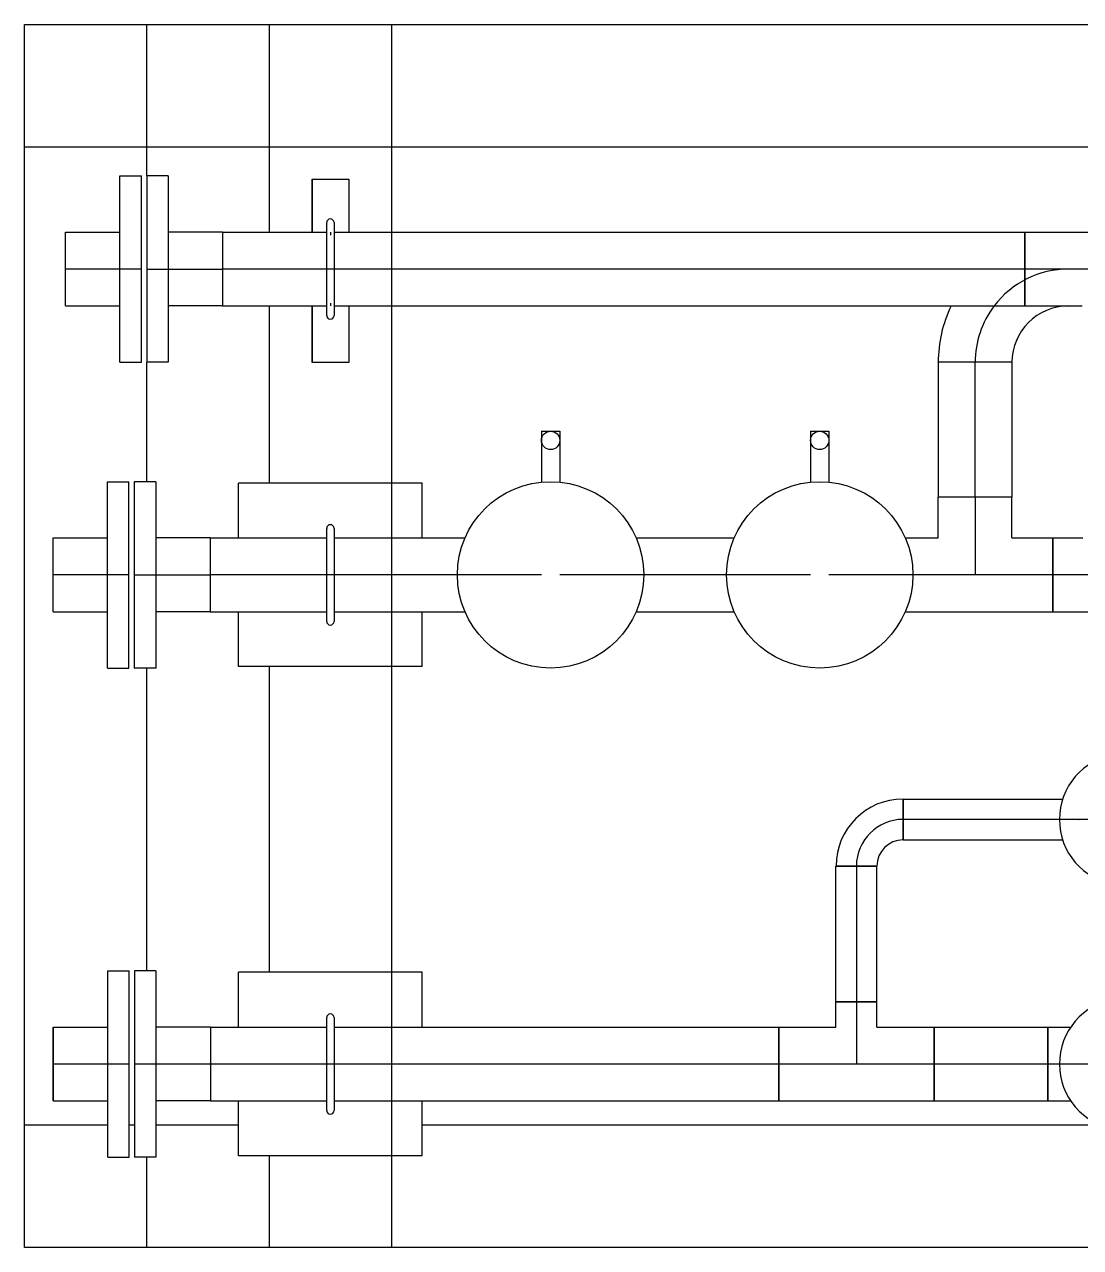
# Model space of a CAD drawing. Header units: inches. Extents: x 517790 to 538444, y 301815 to 302461.
# Drawn here: x 517886.376 to 517887.268, y 302288.206 to 302289.24 of the extents above; entities that cross this region are included whole.
import ezdxf

# ---------------------------------------------------------------- set-up
doc = ezdxf.new("R2010")
doc.units = ezdxf.units.IN
doc.header["$MEASUREMENT"] = 0
doc.layers.add('硅胶总平面底图 工艺装置区', color=253, linetype='Continuous')

msp = doc.modelspace()

# ---------------------------------------------------------------- linework, layer by layer
at = {"layer": '硅胶总平面底图 工艺装置区', "color": 253, "linetype": 'Continuous', "lineweight": -3}
for p, q in [((517886.3758, 302289.2397), (517888.3834, 302289.2397)), ((517886.3758, 302289.1364), (517886.3758, 302289.2397)), ((517886.3758, 302289.0642), (517886.3758, 302289.2397)), ((517886.3758, 302289.2397), (517886.4792, 302289.2397)), ((517886.4792, 302289.1118), (517886.4792, 302289.2397)), ((517886.5825, 302289.2397), (517886.5825, 302289.0642)), ((517886.5825, 302289.2397), (517886.6858, 302289.2397)), ((517886.6858, 302289.2397), (517886.6858, 302289.0642)), ((517886.6858, 302289.2397), (517886.6858, 302289.1364)), ((517886.3758, 302289.1364), (517887.7811, 302289.1364)), ((517886.4565, 302289.033), (517886.4565, 302289.1118)), ((517886.4565, 302289.1118), (517886.4746, 302289.1118)), ((517886.4746, 302289.033), (517886.4746, 302289.1118)), ((517886.4792, 302289.1118), (517886.4792, 302288.9543)), ((517886.4973, 302289.1118), (517886.4792, 302289.1118)), ((517886.4973, 302289.1118), (517886.4973, 302288.9543)), ((517886.6187, 302289.0642), (517886.6187, 302289.1091)), ((517886.6187, 302289.1091), (517886.6187, 302289.0642)), ((517886.6187, 302289.1091), (517886.6497, 302289.1091)), ((517886.6187, 302289.1091), (517886.6497, 302289.1091)), ((517886.6497, 302289.1091), (517886.6497, 302289.0642)), ((517886.6497, 302289.1091), (517886.6497, 302289.0642)), ((517886.6311, 302288.9938), (517886.6311, 302289.0723)), ((517886.6373, 302289.0723), (517886.6373, 302288.9938)), ((517886.3758, 302289.0019), (517886.3758, 302289.0642)), ((517886.4105, 302289.033), (517886.4105, 302289.0642)), ((517886.4105, 302289.033), (517886.4105, 302289.0642)), ((517886.4105, 302289.0642), (517886.4565, 302289.0642)), ((517886.5432, 302289.0642), (517886.4973, 302289.0642)), ((517886.5432, 302289.0642), (517886.5432, 302289.0019)), ((517886.5432, 302289.0642), (517886.5432, 302289.033)), ((517886.5432, 302289.0642), (517886.6311, 302289.0642)), ((517886.6342, 302289.0642), (517886.6342, 302289.0617)), ((517886.6373, 302289.0642), (517887.2207, 302289.0642)), ((517886.6858, 302289.0642), (517886.6858, 302289.0019)), ((517887.2207, 302289.0019), (517887.2207, 302289.0642)), ((517887.2207, 302289.0642), (517887.352, 302289.0642)), ((517887.2207, 302289.0642), (517887.2207, 302289.033)), ((517886.4105, 302289.0019), (517886.4105, 302289.033)), ((517886.4746, 302289.033), (517886.4105, 302289.033)), ((517886.4105, 302289.0019), (517886.4105, 302289.033)), ((517886.4565, 302288.9543), (517886.4565, 302289.033)), ((517886.4746, 302288.9543), (517886.4746, 302289.033)), ((517886.4792, 302289.033), (517886.5432, 302289.033)), ((517886.6311, 302289.033), (517886.5432, 302289.033)), ((517886.5432, 302289.033), (517886.5432, 302289.0019)), ((517886.6373, 302289.033), (517886.6311, 302289.033)), ((517887.2207, 302289.033), (517886.6373, 302289.033)), ((517887.352, 302289.033), (517887.2207, 302289.033)), ((517887.2207, 302289.033), (517887.2208, 302289.033)), ((517887.2207, 302289.033), (517887.2207, 302289.0019)), ((517887.2208, 302289.033), (517887.2208, 302289.033)), ((517886.3758, 302288.8059), (517886.3758, 302289.0019)), ((517886.4105, 302289.0019), (517886.4565, 302289.0019)), ((517886.5432, 302289.0019), (517886.4973, 302289.0019)), ((517886.5432, 302289.0019), (517886.6311, 302289.0019)), ((517886.5825, 302289.0019), (517886.5825, 302288.8522)), ((517886.6187, 302288.9541), (517886.6187, 302289.0019)), ((517886.6187, 302289.0019), (517886.6187, 302288.9541)), ((517886.6342, 302289.0043), (517886.6342, 302289.0019)), ((517886.6373, 302289.0019), (517887.2207, 302289.0019)), ((517886.6497, 302289.0019), (517886.6497, 302288.9541)), ((517886.6497, 302289.0019), (517886.6497, 302288.9541)), ((517886.6858, 302289.0019), (517886.6858, 302288.8522)), ((517887.2207, 302289.0019), (517887.2691, 302289.0019)), ((517886.4565, 302288.9543), (517886.4746, 302288.9543)), ((517886.4792, 302288.8534), (517886.4792, 302288.9543)), ((517886.4973, 302288.9543), (517886.4792, 302288.9543)), ((517886.6497, 302288.9541), (517886.6187, 302288.9541)), ((517886.6497, 302288.9541), (517886.6187, 302288.9541)), ((517887.2099, 302288.9543), (517887.1475, 302288.9543)), ((517887.1475, 302288.9543), (517887.1475, 302288.8403)), ((517887.2099, 302288.9543), (517887.1475, 302288.9543)), ((517887.1787, 302288.8403), (517887.1787, 302288.9543)), ((517887.1787, 302288.9543), (517887.1787, 302288.9543)), ((517887.1787, 302288.9543), (517887.1787, 302288.9543)), ((517887.2099, 302288.9543), (517887.2099, 302288.8403)), ((517886.8124, 302288.8961), (517886.8202, 302288.8961)), ((517886.8124, 302288.8961), (517886.8124, 302288.8531)), ((517886.8202, 302288.8961), (517886.8279, 302288.8961)), ((517886.8279, 302288.8961), (517886.8279, 302288.8531)), ((517887.0397, 302288.8961), (517887.0475, 302288.8961)), ((517887.0397, 302288.8961), (517887.0397, 302288.8531)), ((517887.0475, 302288.8961), (517887.0552, 302288.8961)), ((517887.0552, 302288.8961), (517887.0552, 302288.8531)), ((517886.4459, 302288.7747), (517886.4459, 302288.8534)), ((517886.4459, 302288.8534), (517886.464, 302288.8534)), ((517886.464, 302288.7747), (517886.464, 302288.8534)), ((517886.4686, 302288.8534), (517886.4686, 302288.7747)), ((517886.4867, 302288.8534), (517886.4686, 302288.8534)), ((517886.4867, 302288.8534), (517886.4867, 302288.7747)), ((517886.7117, 302288.8522), (517886.5567, 302288.8522)), ((517886.5567, 302288.8059), (517886.5567, 302288.8522)), ((517886.6858, 302288.8522), (517886.6858, 302288.6972)), ((517886.7117, 302288.8059), (517886.7117, 302288.8522)), ((517886.7117, 302288.8522), (517886.7117, 302288.8522)), ((517886.7117, 302288.8059), (517886.7117, 302288.8522)), ((517887.1787, 302288.8403), (517887.1475, 302288.8403)), ((517887.1475, 302288.8059), (517887.1475, 302288.8403)), ((517887.2099, 302288.8403), (517887.1475, 302288.8403)), ((517887.1787, 302288.8403), (517887.1787, 302288.8403)), ((517887.1787, 302288.8403), (517887.1787, 302288.7747)), ((517887.2099, 302288.8403), (517887.1787, 302288.8403)), ((517887.2099, 302288.8059), (517887.2099, 302288.8403)), ((517886.6311, 302288.7354), (517886.6311, 302288.814)), ((517886.6373, 302288.814), (517886.6373, 302288.7354)), ((517886.3758, 302288.7435), (517886.3758, 302288.8059)), ((517886.4, 302288.7747), (517886.4, 302288.8059)), ((517886.4, 302288.8059), (517886.4459, 302288.8059)), ((517886.4, 302288.7435), (517886.4, 302288.8059)), ((517886.5326, 302288.8059), (517886.4867, 302288.8059)), ((517886.5326, 302288.8059), (517886.5326, 302288.7747)), ((517886.5326, 302288.8059), (517886.5326, 302288.7435)), ((517886.5326, 302288.8059), (517886.6311, 302288.8059)), ((517886.6373, 302288.8059), (517886.7478, 302288.8059)), ((517886.8925, 302288.8059), (517886.9752, 302288.8059)), ((517887.1198, 302288.8059), (517887.1475, 302288.8059)), ((517887.2099, 302288.8059), (517887.2443, 302288.8059)), ((517887.2443, 302288.7435), (517887.2443, 302288.8059)), ((517887.2443, 302288.8059), (517887.2443, 302288.7435)), ((517887.2443, 302288.8059), (517887.2697, 302288.8059)), ((517886.464, 302288.7747), (517886.4, 302288.7747)), ((517886.4, 302288.7435), (517886.4, 302288.7747)), ((517886.4459, 302288.696), (517886.4459, 302288.7747)), ((517886.464, 302288.696), (517886.464, 302288.7747)), ((517886.4686, 302288.7747), (517886.5326, 302288.7747)), ((517886.4686, 302288.7747), (517886.4686, 302288.696)), ((517886.4867, 302288.7747), (517886.4867, 302288.696)), ((517886.5326, 302288.7747), (517886.5326, 302288.7435)), ((517886.6311, 302288.7747), (517886.5326, 302288.7747)), ((517886.6373, 302288.7747), (517886.6311, 302288.7747)), ((517886.7414, 302288.7747), (517886.6373, 302288.7747)), ((517886.7545, 302288.7747), (517886.7414, 302288.7747)), ((517886.8124, 302288.7747), (517886.7545, 302288.7747)), ((517886.7545, 302288.7747), (517886.7546, 302288.7747)), ((517886.7546, 302288.7747), (517886.7546, 302288.7747)), ((517886.8858, 302288.7747), (517886.8279, 302288.7747)), ((517886.8858, 302288.7747), (517886.8858, 302288.7747)), ((517886.8989, 302288.7747), (517886.8858, 302288.7747)), ((517886.9687, 302288.7747), (517886.8989, 302288.7747)), ((517886.9819, 302288.7747), (517886.9687, 302288.7747)), ((517887.0397, 302288.7747), (517886.9819, 302288.7747)), ((517886.9819, 302288.7747), (517886.9819, 302288.7747)), ((517886.9819, 302288.7747), (517886.9819, 302288.7747)), ((517887.1131, 302288.7747), (517887.0552, 302288.7747)), ((517887.1262, 302288.7747), (517887.1131, 302288.7747)), ((517887.1131, 302288.7747), (517887.1131, 302288.7747)), ((517887.1131, 302288.7747), (517887.1131, 302288.7747)), ((517887.1131, 302288.7747), (517887.1131, 302288.7747)), ((517887.2443, 302288.7747), (517887.1262, 302288.7747)), ((517887.2443, 302288.7747), (517887.2443, 302288.7747)), ((517887.2812, 302288.7747), (517887.2443, 302288.7747)), ((517886.3758, 302288.3925), (517886.3758, 302288.7435)), ((517886.4, 302288.7435), (517886.4459, 302288.7435)), ((517886.5326, 302288.7435), (517886.4867, 302288.7435)), ((517886.5326, 302288.7435), (517886.6311, 302288.7435)), ((517886.5567, 302288.6972), (517886.5567, 302288.7435)), ((517886.6373, 302288.7435), (517886.7478, 302288.7435)), ((517886.7117, 302288.6972), (517886.7117, 302288.7435)), ((517886.7117, 302288.6972), (517886.7117, 302288.7435)), ((517886.8925, 302288.7435), (517886.9752, 302288.7435)), ((517887.1198, 302288.7435), (517887.2443, 302288.7435)), ((517887.2443, 302288.7435), (517887.352, 302288.7435)), ((517886.7117, 302288.6972), (517886.5567, 302288.6972)), ((517886.5825, 302288.6972), (517886.5825, 302288.4389)), ((517886.6858, 302288.6972), (517886.6858, 302288.4389)), ((517886.7117, 302288.6972), (517886.7117, 302288.6972)), ((517886.4459, 302288.696), (517886.464, 302288.696)), ((517886.4867, 302288.696), (517886.4686, 302288.696)), ((517886.4792, 302288.4401), (517886.4792, 302288.696)), ((517887.1179, 302288.5508), (517887.1179, 302288.5853)), ((517887.1179, 302288.5853), (517887.1179, 302288.5508)), ((517887.1179, 302288.5853), (517887.2528, 302288.5853)), ((517887.1178, 302288.568), (517887.1179, 302288.568)), ((517887.1178, 302288.568), (517887.1178, 302288.568)), ((517887.25, 302288.568), (517887.1179, 302288.568)), ((517887.2664, 302288.568), (517887.25, 302288.568)), ((517887.3058, 302288.568), (517887.2664, 302288.568)), ((517887.2664, 302288.568), (517887.2665, 302288.568)), ((517887.2665, 302288.568), (517887.2665, 302288.568)), ((517887.1179, 302288.5508), (517887.2528, 302288.5508)), ((517887.0957, 302288.5287), (517887.0612, 302288.5287)), ((517887.0612, 302288.5287), (517887.0957, 302288.5287)), ((517887.0612, 302288.4139), (517887.0612, 302288.5287)), ((517887.0785, 302288.5287), (517887.0785, 302288.5287)), ((517887.0785, 302288.5287), (517887.0785, 302288.5287)), ((517887.0785, 302288.5287), (517887.0785, 302288.4139)), ((517887.0957, 302288.4139), (517887.0957, 302288.5287)), ((517886.4461, 302288.3614), (517886.4461, 302288.4401)), ((517886.4461, 302288.4401), (517886.4642, 302288.4401)), ((517886.4642, 302288.3614), (517886.4642, 302288.4401)), ((517886.4688, 302288.4401), (517886.4688, 302288.3614)), ((517886.4869, 302288.4401), (517886.4688, 302288.4401)), ((517886.4869, 302288.4401), (517886.4869, 302288.3614)), ((517886.5567, 302288.3925), (517886.5567, 302288.4389)), ((517886.7117, 302288.4389), (517886.5567, 302288.4389)), ((517886.6858, 302288.4389), (517886.6858, 302288.2064)), ((517886.7117, 302288.3925), (517886.7117, 302288.4389)), ((517887.0785, 302288.4139), (517887.0612, 302288.4139)), ((517887.0612, 302288.3925), (517887.0612, 302288.4139)), ((517887.0612, 302288.4139), (517887.0957, 302288.4139)), ((517887.0785, 302288.4139), (517887.0785, 302288.3614)), ((517887.0785, 302288.4139), (517887.0785, 302288.4139)), ((517887.0957, 302288.4139), (517887.0785, 302288.4139)), ((517887.0957, 302288.3925), (517887.0957, 302288.4139)), ((517886.6311, 302288.3221), (517886.6311, 302288.4006)), ((517886.6373, 302288.4006), (517886.6373, 302288.3221)), ((517886.3758, 302288.3302), (517886.3758, 302288.3925)), ((517886.4002, 302288.3614), (517886.4002, 302288.3925)), ((517886.4002, 302288.3925), (517886.4461, 302288.3925)), ((517886.4002, 302288.3925), (517886.4002, 302288.3302)), ((517886.5329, 302288.3925), (517886.4869, 302288.3925)), ((517886.5329, 302288.3925), (517886.5329, 302288.3614)), ((517886.5329, 302288.3925), (517886.5329, 302288.3302)), ((517886.5329, 302288.3925), (517886.6311, 302288.3925)), ((517886.6373, 302288.3925), (517887.0129, 302288.3925)), ((517887.0129, 302288.3302), (517887.0129, 302288.3925)), ((517887.0129, 302288.3925), (517887.0612, 302288.3925)), ((517887.0129, 302288.3925), (517887.0129, 302288.3302)), ((517887.0957, 302288.3925), (517887.1441, 302288.3925)), ((517887.1441, 302288.3302), (517887.1441, 302288.3925)), ((517887.1441, 302288.3925), (517887.1441, 302288.3302)), ((517887.1441, 302288.3925), (517887.2402, 302288.3925)), ((517887.2402, 302288.3614), (517887.2402, 302288.3925)), ((517887.2402, 302288.3925), (517887.2596, 302288.3925)), ((517887.2402, 302288.3925), (517887.2402, 302288.3302)), ((517886.4642, 302288.3614), (517886.4002, 302288.3614)), ((517886.4002, 302288.3302), (517886.4002, 302288.3614)), ((517886.4461, 302288.2826), (517886.4461, 302288.3614)), ((517886.4642, 302288.2826), (517886.4642, 302288.3614)), ((517886.5329, 302288.3614), (517886.4688, 302288.3614)), ((517886.4688, 302288.3614), (517886.4688, 302288.2826)), ((517886.4869, 302288.3614), (517886.4869, 302288.2826)), ((517886.5329, 302288.3614), (517886.5329, 302288.3302)), ((517886.6311, 302288.3614), (517886.5329, 302288.3614)), ((517886.6373, 302288.3614), (517886.6311, 302288.3614)), ((517887.0129, 302288.3614), (517886.6373, 302288.3614)), ((517887.1441, 302288.3614), (517887.0129, 302288.3614)), ((517887.0129, 302288.3614), (517887.0129, 302288.3614)), ((517887.0129, 302288.3614), (517887.0129, 302288.3614)), ((517887.1441, 302288.3614), (517887.1441, 302288.3614)), ((517887.2402, 302288.3614), (517887.1441, 302288.3614)), ((517887.25, 302288.3614), (517887.2402, 302288.3614)), ((517887.2402, 302288.3614), (517887.2402, 302288.3614)), ((517887.2402, 302288.3614), (517887.2402, 302288.3614)), ((517887.2402, 302288.3302), (517887.2402, 302288.3614)), ((517887.3058, 302288.3614), (517887.25, 302288.3614)), ((517886.3758, 302288.2064), (517886.3758, 302288.3302)), ((517886.4002, 302288.3302), (517886.4461, 302288.3302)), ((517886.5329, 302288.3302), (517886.4869, 302288.3302)), ((517886.5329, 302288.3302), (517886.6311, 302288.3302)), ((517886.5567, 302288.2839), (517886.5567, 302288.3302)), ((517886.6373, 302288.3302), (517887.0129, 302288.3302)), ((517886.7117, 302288.2839), (517886.7117, 302288.3302)), ((517887.0129, 302288.3302), (517887.1441, 302288.3302)), ((517887.1441, 302288.3302), (517887.2402, 302288.3302)), ((517887.2402, 302288.3302), (517887.2596, 302288.3302)), ((517886.4461, 302288.3097), (517886.3758, 302288.3097)), ((517886.3758, 302288.2064), (517886.3758, 302288.3097)), ((517886.4688, 302288.3097), (517886.4642, 302288.3097)), ((517886.5567, 302288.3097), (517886.4869, 302288.3097)), ((517887.2848, 302288.3097), (517886.7117, 302288.3097)), ((517886.7117, 302288.2839), (517886.5567, 302288.2839)), ((517886.5825, 302288.2839), (517886.5825, 302288.2064)), ((517886.6858, 302288.2839), (517886.6858, 302288.2064)), ((517886.4461, 302288.2826), (517886.4642, 302288.2826)), ((517886.4869, 302288.2826), (517886.4688, 302288.2826)), ((517886.4792, 302288.2064), (517886.4792, 302288.2826)), ((517886.4792, 302288.2064), (517886.3758, 302288.2064)), ((517887.9391, 302288.2064), (517886.3758, 302288.2064)), ((517886.6858, 302288.2064), (517886.5825, 302288.2064))]:
    msp.add_line(p, q, dxfattribs=at)
for centre, radius in [((517886.8202, 302288.8883), 0.00775), ((517887.0475, 302288.8883), 0.00775), ((517886.8202, 302288.7747), 0.0787), ((517887.0475, 302288.7747), 0.0787)]:
    msp.add_circle(centre, radius, dxfattribs=at)
for centre, radius, start, end in [((517886.6342, 302289.0723), 0.0031, 0, 180), ((517887.2575, 302288.9543), 0.0787, 90, 142.8309), ((517887.2575, 302288.9543), 0.1099, 154.3522, 180), ((517887.2575, 302288.9543), 0.0787, 142.8309, 180), ((517887.2575, 302288.9543), 0.0476, 90, 180), ((517886.6342, 302288.9938), 0.0031, 180, 0), ((517886.6342, 302288.814), 0.0031, 0, 180), ((517886.6342, 302288.7354), 0.0031, 180, 0), ((517887.3058, 302288.568), 0.0558, 18.0238, 341.9762), ((517887.1179, 302288.5287), 0.0566, 90, 180), ((517887.1179, 302288.5287), 0.0394, 90, 180), ((517887.1179, 302288.5287), 0.0221, 90, 180), ((517887.3058, 302288.3614), 0.0558, 18.0238, 341.9762), ((517886.6342, 302288.4006), 0.0031, 0, 180), ((517886.6342, 302288.3221), 0.0031, 180, 0)]:
    msp.add_arc(centre, radius, start, end, dxfattribs=at)

doc.saveas('drawing.dxf')
